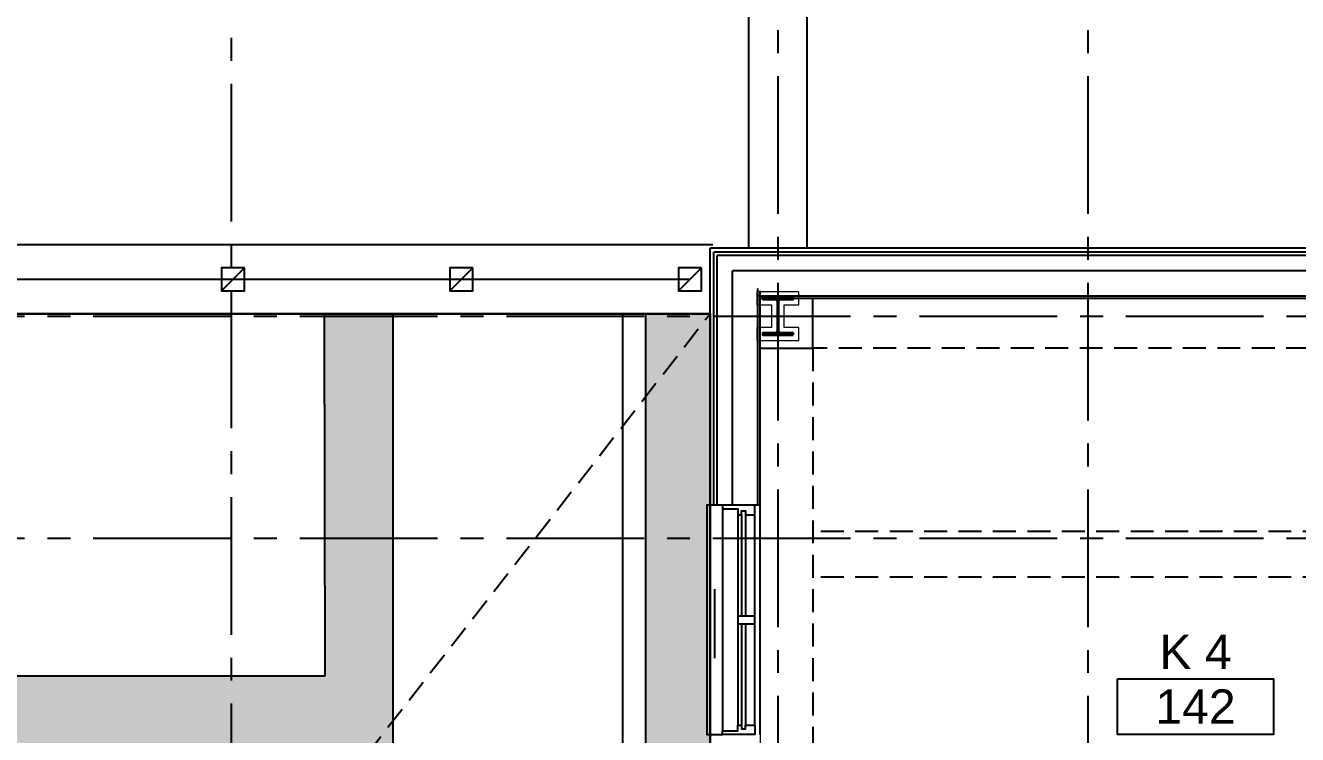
# Model space of a CAD drawing. Header units: inches. Extents: x 5931 to 10048, y 0 to 3185.
# Drawn here: x 7290.3 to 7622.9, y 1851.9 to 2037.3 of the extents above; entities that cross this region are included whole.
import ezdxf
from ezdxf.enums import TextEntityAlignment as Align

# ---------------------------------------------------------------- set-up
doc = ezdxf.new("R2010")
doc.units = ezdxf.units.IN
doc.header["$LTSCALE"] = 48
doc.header["$MEASUREMENT"] = 0
for name, pattern in [('CENTER2', [1.125, 0.75, -0.125, 0.125, -0.125]), ('HIDDEN', [0.375, 0.25, -0.125]), ('HIDDEN2', [0.1875, 0.125, -0.0625])]:
    doc.linetypes.add(name, pattern=pattern)
for name, color, linetype in [('_0_Objects', 8, 'Continuous'), ('A-Flor-Pool-Acc', 8, 'Continuous'), ('A-Flor-Soffit', 8, 'HIDDEN2'), ('A-Glaz', 8, 'Continuous'), ('A-Glaz-Sill', 8, 'Continuous'), ('A-Grid(3-32)', 8, 'CENTER2'), ('A-Roof-Below', 8, 'Continuous'), ('A-Roof-Drain', 8, 'Continuous'), ('A-Tag-Rm(3-32)', 8, 'Continuous'), ('A-Wall-Full', 8, 'Continuous'), ('A-Wall-Hatch', 8, 'Continuous')]:
    doc.layers.add(name, color=color, linetype=linetype)
for name, color, linetype, lineweight in [('A-Detl-Hatch', 8, 'Continuous', 18), ('S-Detl-Hatch', 8, 'Continuous', 18), ('S-Detl-Wide', 8, 'Continuous', 35)]:
    doc.layers.add(name, color=color, linetype=linetype, lineweight=lineweight)
doc.layers.add('G-Anno-Nplt', color=8, linetype='Continuous', lineweight=18, plot=False)
doc.styles.get("Standard").update_dxf_attribs({"font": 'arial.ttf'})

# ---------------------------------------------------------------- blocks, each defined once
blk = doc.blocks.new('EXTERIOR WINDOW 3')
at = {"layer": 'A-Glaz'}
for p, q in [((5693, -8445.75), (5693, -8419.25)), ((5694, -8445.75), (5694, -8419.25)), ((5695, -8474.25), (5695, -8419.25)), ((5693, -8474.25), (5693, -8447.75)), ((5694, -8474.25), (5694, -8447.75))]:
    blk.add_line(p, q, dxfattribs=at)
for points in [[(5693, -8419.25), (5690.5, -8419.25), (5690.5, -8416.75), (5699, -8416.75), (5699, -8417.75), (5695, -8417.75), (5695, -8419.25), (5694, -8419.25), (5694, -8418.25), (5693, -8418.25), (5693, -8419.25)], [(5693, -8474.25), (5690.5, -8474.25), (5690.5, -8476.75), (5699, -8476.75), (5699, -8475.75), (5695, -8475.75), (5695, -8474.25), (5694, -8474.25), (5694, -8475.25), (5693, -8475.25), (5693, -8474.25)]]:
    blk.add_lwpolyline(points, dxfattribs=at)
blk.add_lwpolyline([(5690.5, -8445.75), (5690.5, -8447.75), (5695, -8447.75), (5695, -8445.75)], close=True, dxfattribs=at)
at = {"layer": 'A-Glaz-Sill'}
for p, q in [((5689.12, -8416.75), (5689.12, -8476.75)), ((5699, -8475.75), (5699, -8417.75)), ((5690.5, -8419.25), (5690.5, -8474.25))]:
    blk.add_line(p, q, dxfattribs=at)
blk.add_lwpolyline([(5699, -8476.75), (5703.12, -8476.75), (5703.12, -8416.75), (5699, -8416.75)], dxfattribs=at)
blk = doc.blocks.new('1ST FLOOR CORE & SHELL')
at = {"layer": 'A-Roof-Below'}
blk.add_lwpolyline([(3463.91, -7972), (3479.09, -7974.83), (3479.09, -8063), (3463.91, -8063)], close=True, dxfattribs=at)
at = {"layer": 'A-Wall-Full'}
for p, q in [((4100.25, -8063), (3453.75, -8063)), ((3453.75, -8130.12), (3453.75, -8063)), ((3466.87, -8130.12), (3466.87, -8074.12)), ((4087.12, -8076.12), (3466.87, -8076.12)), ((3466.87, -8130.12), (3454.87, -8130.12))]:
    blk.add_line(p, q, dxfattribs=at)
at = {"layer": 'A-Wall-Hatch'}
for p, q in [((4099.25, -8064), (3454.75, -8064)), ((3454.75, -8130.12), (3454.75, -8064)), ((4098.37, -8064.88), (3455.62, -8064.88)), ((3455.62, -8130.12), (3455.62, -8064.88)), ((4094.37, -8068.88), (3459.62, -8068.88)), ((3459.62, -8130.12), (3459.62, -8068.88)), ((3466.25, -8130.12), (3466.25, -8073.5)), ((4087.75, -8075.5), (3466.25, -8075.5))]:
    blk.add_line(p, q, dxfattribs=at)
at = {"rotation": 180}
blk.add_blockref('EXTERIOR WINDOW 3', (9156, -16606.88), dxfattribs=at)
blk = doc.blocks.new('*U9')
at = {"layer": 'A-Detl-Hatch'}
h = blk.add_hatch(dxfattribs=at)
h.set_pattern_fill('ANSI32', color=256, scale=6, style=0)
h.set_pattern_definition([(45, (0, -4.865), (-1.591, 1.591), []), (45, (1.0607, -4.865), (-1.591, 1.591), [])])
edge = h.paths.add_edge_path()
edge.add_line((3.98, -9.73), (3.98, -9.295))
edge.add_line((3.98, -9.295), (0.645, -9.295))
edge.add_arc((0.645, -8.795), 0.5, 180, 270, ccw=False)
edge.add_line((0.145, -8.795), (0.145, -0.935))
edge.add_arc((0.645, -0.935), 0.5, 90, 180, ccw=False)
edge.add_line((0.645, -0.435), (3.98, -0.435))
edge.add_line((3.98, -0.435), (3.98, 0))
edge.add_line((3.98, 0), (-3.98, 0))
edge.add_line((-3.98, 0), (-3.98, -0.435))
edge.add_line((-3.98, -0.435), (-0.645, -0.435))
edge.add_arc((-0.645, -0.935), 0.5, 0, 90, ccw=False)
edge.add_line((-0.145, -0.935), (-0.145, -8.795))
edge.add_arc((-0.645, -8.795), 0.5, -90, 0, ccw=False)
edge.add_line((-0.645, -9.295), (-3.98, -9.295))
edge.add_line((-3.98, -9.295), (-3.98, -9.73))
edge.add_line((-3.98, -9.73), (3.98, -9.73))
at = {"linetype": 'ByBlock'}
blk.add_lwpolyline([(3.98, -9.73), (3.98, -9.295), (0.645, -9.295, -0.4142136), (0.145, -8.795), (0.145, -0.935, -0.4142136), (0.645, -0.435), (3.98, -0.435), (3.98, 0), (-3.98, 0), (-3.98, -0.435), (-0.645, -0.435, -0.4142136), (-0.145, -0.935), (-0.145, -8.795, -0.4142136), (-0.645, -9.295), (-3.98, -9.295), (-3.98, -9.73)], format="xyb", close=True, dxfattribs=at)
blk = doc.blocks.new('W10X33')
at = {"layer": 'S-Detl-Hatch'}
blk.add_lwpolyline([(13773.28, -7309.78), (13773.28, -7306.34), (13769.45, -7306.34), (13769.45, -7300.48), (13773.28, -7300.48), (13773.28, -7297.05), (13762.32, -7297.05), (13762.32, -7300.48), (13766.16, -7300.48), (13766.16, -7306.34), (13762.32, -7306.34), (13762.32, -7309.78)], close=True, dxfattribs=at)
at = {"layer": 'S-Detl-Wide'}
blk.add_blockref('*U9', (13767.8, -7298.55), dxfattribs=at)
blk = doc.blocks.new('1ST FLOOR - STRUCTURAL GRID')
at = {"layer": 'A-Grid(3-32)'}
for p, q in [((3328.5, -7426.01), (3328.5, -9520.75)), ((3471.5, -7424.01), (3471.5, -9520.75)), ((3552.5, -7424.01), (3552.5, -9520.75)), ((2104.5, -8080.75), (5927.38, -8080.75)), ((2104.5, -8138.75), (5927.38, -8138.75))]:
    blk.add_line(p, q, dxfattribs=at)
blk.add_blockref('W10X33', (-10296.3, -777.34))
blk = doc.blocks.new('FPOST')
at = {"layer": 'A-Flor-Pool-Acc'}
blk.add_line((-0.25, -0.25), (0.25, 0.25), dxfattribs=at)
at = {"layer": 'A-Flor-Pool-Acc', "flags": 128}
blk.add_lwpolyline([(-0.25, -0.25), (0.25, -0.25), (0.25, 0.25), (-0.25, 0.25)], close=True, dxfattribs=at)
blk = doc.blocks.new('terrace')
at = {"layer": 'A-Flor-Pool-Acc'}
h = blk.add_hatch(dxfattribs=at)
h.set_pattern_fill('CCELEV', color=256, scale=3, angle=-13.8778, pattern_type=2)
h.set_pattern_definition([(23.62222, (-6980.625, -1469.382), (1.2029912, 5.657064), [0, -4.56, 0, -5.1, 0, -4.875]), (353.62222, (-6980.625, -1469.382), (7.185037, 6.945848), [0, -2.46, 0, -4.11, 0, -1.575]), (313.62222, (-6984.2073, -1468.497), (9.0737883, -2.2243135), [0, -1.5, 0, -5.4, 0, -7.05]), (303.62222, (-6984.207, -1468.497), (9.386665, 0.393095), [0, -0.75, 0, -3.54, 0, -4.05])])
h.paths.add_polyline_path([(387.87, 397.75), (102, 397.75), (102, 492.5), (84, 492.5), (84, 379.75), (405.75, 379.75), (405.75, 492.5), (387.75, 492.5)])
h = blk.add_hatch(dxfattribs=at)
h.set_pattern_fill('GRAVEL', color=256, scale=12, angle=-13.8778)
h.set_pattern_definition([(228.0127875, (-84194.43275, -55714.1465), (-96, -108), [1.614432, -159.8290566]), (184.9697407, (-84195.51275, -55715.34653), (144, 12), [2.770416, -274.2710971]), (132.5104471, (-84198.27275, -55715.5865), (120, -132), [1.953456, -193.3923912]), (267.273689, (-84202.95275, -55718.5865), (12, 240), [2.522856, -249.7626965]), (292.8336542, (-84203.07275, -55721.1065), (-60, 144), [2.47386, -244.9124775]), (357.273689, (-84202.11275, -55723.3865), (-240, 12), [2.522856, -249.7626965]), (37.69424047, (-84199.59275, -55723.50653), (-156, -120), [3.336348, -330.2981826]), (72.2553284, (-84196.95275, -55721.46653), (84, 264), [3.149856, -311.835858]), (121.4295656, (-84195.99275, -55718.4665), (-96, 156), [2.5314, -250.6088773]), (175.2363583, (-84197.3128, -55716.3065), (132, -12), [2.889984, -141.609151]), (222.3974378, (-84200.19275, -55716.06653), (-144, -132), [3.737376, -370.0005]), (138.8140748, (-84191.0728, -55718.7065), (-84, 72), [1.275612, -126.2861378]), (171.4692344, (-84192.03275, -55717.8665), (156, -24), [2.426844, -240.258137]), (225, (-84194.433, -55717.5065), (-1e-15, -12), [1.697052, -15.2735107]), (203.1985905, (-84195.2728, -55716.0665), (60, 24), [0.913896, -90.4753813]), (291.8014095, (-84196.1128, -55716.4265), (-12, 36), [1.292436, -63.3295417]), (30.9637565, (-84195.6328, -55717.6265), (36, 24), [2.099148, -67.8722747]), (161.565051, (-84193.8328, -55716.5465), (24, -12), [1.517892, -36.4294399]), (16.3895403, (-84203.07275, -55716.4265), (120, 36), [2.1264, -210.5141418]), (70.3461759, (-84201.03275, -55715.8265), (-48, -132), [1.783932, -176.608893]), (293.1985905, (-84193.8328, -55714.1465), (-24, 60), [1.82778, -89.5614973]), (343.6104597, (-84193.11275, -55715.8265), (-120, 36), [2.1264, -210.5141418]), (339.4439548, (-84203.0728, -55723.8665), (-60, 24), [2.05056, -100.477485]), (294.7751406, (-84201.15275, -55724.5865), (-60, 132), [1.718136, -170.0957168]), (66.8014095, (-84193.7128, -55726.1465), (24, 60), [1.82778, -89.5614973]), (17.3540246, (-84192.99275, -55724.4665), (-156, -48), [2.011572, -199.1450834]), (69.4439548, (-84199.5928, -55726.1465), (-24, -60), [1.02528, -101.502765]), (101.3099325, (-84194.4328, -55726.1465), (-12, 48), [0.61188, -60.5763542]), (165.9637565, (-84194.5528, -55725.5465), (36, -12), [2.47386, -47.0034075]), (186.00900596, (-84196.95275, -55724.9465), (120, 12), [2.2926, -226.9670781]), (303.6900675, (-84195.6328, -55718.7065), (-12, 24), [1.730664, -41.5359513]), (353.1572266, (-84194.67275, -55720.14653), (204, -24), [3.021528, -299.1307515]), (60.9453959, (-84191.6728, -55720.5065), (-48, -84), [1.235472, -122.3120897]), (90, (-84191.073, -55719.427), (-12, 12), [0.72, -11.28]), (120.2564372, (-84197.19275, -55724.5865), (48, -84), [1.667088, -165.0422399]), (48.0127875, (-84198.03275, -55723.1465), (96, 108), [3.228864, -158.2146246]), (0, (-84195.873, -55720.747), (12, 12), [3.12, -8.88]), (325.3048465, (-84192.75275, -55720.7465), (120, -84), [1.897368, -187.8392916]), (254.0546041, (-84191.1928, -55721.8265), (-12, -48), [1.747224, -85.6140947]), (207.64597536, (-84191.67275, -55723.50653), (-228, -120), [2.84478, -281.6336902]), (175.42607874, (-84194.19275, -55724.82653), (-156, 12), [3.009588, -297.9488809])])
h.paths.add_polyline_path([(477.75, 199.75), (488.62, 199.75), (488.62, 492.5), (471.75, 492.5), (471.75, 217.75), (477.75, 217.75)])
at = {"layer": 'A-Flor-Pool-Acc', "flags": 128}
for points in [[(489.37, 510.5), (0, 510.5)], [(483.37, 501.5), (5.37, 501.5)], [(488.62, 492.5), (1.12, 492.5)], [(488.62, 492.5), (1.12, 492.5)], [(387.87, 397.75), (102, 397.75), (102, 492.5), (84, 492.5), (84, 379.75), (405.75, 379.75), (405.75, 492.5), (387.75, 492.5), (387.87, 397.75)], [(465.75, 492.5), (465.75, 217.75)], [(471.75, 492.5), (471.75, 217.75)], [(488.62, 492.5), (488.62, 79.75)], [(489.75, 420.5), (489.75, 402.5)]]:
    blk.add_lwpolyline(points, dxfattribs=at)
for points in [[(1.12, 492.5), (488.62, 492.5), (488.62, 79.75), (1.12, 79.75)], [(1.12, 492.5), (1.12, 79.75), (488.62, 79.75), (488.62, 492.5)], [(477.75, 199.75), (488.62, 199.75), (488.62, 492.5), (471.75, 492.5), (471.75, 217.75), (477.75, 217.75), (477.75, 199.75)]]:
    blk.add_lwpolyline(points, close=True, dxfattribs=at)
at = {"layer": 'A-Flor-Pool-Acc', "xscale": 12, "yscale": 12, "zscale": 12}
for p, rotation in [((363.87, 501.5), 180.0000000000001), ((423.62, 501.5), 180.0000000000001), ((483.37, 501.5), 180.0000000000002)]:
    blk.add_blockref('FPOST', p, dxfattribs=dict(at, rotation=rotation))
blk = doc.blocks.new('King Suite 4')
at = {"layer": 'A-Flor-Soffit'}
for p, q in [((192.895, 279.635), (9.105, 279.635)), ((9.105, 279.635), (9.105, 156.75)), ((206.23, 231.75), (9.105, 231.75)), ((206.23, 219.75), (9.105, 219.75))]:
    blk.add_line(p, q, dxfattribs=at)
at = {"layer": 'A-Wall-Full'}
for p, q in [((9.105, 279.635), (9.105, 292.6475)), ((-4.625, 279.635), (9.105, 279.635))]:
    blk.add_line(p, q, dxfattribs=at)
at = {"layer": 'G-Anno-Nplt'}
for p, q in [((9.105, 292.6475), (326.9488, 292.625)), ((-4.625, 279.635), (-4.625, 6.865))]:
    blk.add_line(p, q, dxfattribs=at)
blk = doc.blocks.new('Rm Tag')
blk.add_lwpolyline([(-0.2124, 0.0759), (0.2124, 0.0759), (0.2124, -0.0759), (-0.2124, -0.0759)], close=True)
for p in [(0, 0.2858), (0, 0.1493), (0, 0)]:
    blk.add_attdef('XXX', text='', height=0.0938).set_placement(p, align=Align.MIDDLE_CENTER)

msp = doc.modelspace()

# ---------------------------------------------------------------- linework, layer by layer
at = {"layer": 'A-Roof-Drain', "linetype": 'HIDDEN2'}
msp.add_line((7313.13, 1761.51), (7469.25, 1961.88), dxfattribs=at)

# ---------------------------------------------------------------- block references
at = {"layer": '_0_Objects', "linetype": 'HIDDEN'}
msp.add_blockref('1ST FLOOR - STRUCTURAL GRID', (4015.5, 10042.01), dxfattribs=at)
at = {"layer": '_0_Objects'}
for name, p in [('1ST FLOOR CORE & SHELL', (4015.5, 10042.01)), ('terrace', (6980.63, 1469.38)), ('King Suite 4', (7487, 1673.26))]:
    msp.add_blockref(name, p, dxfattribs=at)
at = {"layer": 'A-Tag-Rm(3-32)'}
ref = msp.add_blockref('Rm Tag', (7596.18, 1859.22), dxfattribs=dict(at, xscale=96, yscale=96, zscale=96))
ref.add_attrib('XXX', 'K 4', dxfattribs={"layer": '0', "height": 9}).set_placement((7596.18, 1873.55), align=Align.MIDDLE_CENTER)
ref.add_attrib('XXX', '142', dxfattribs={"layer": '0', "height": 9}).set_placement((7596.18, 1859.22), align=Align.MIDDLE_CENTER)

doc.saveas('drawing.dxf')
